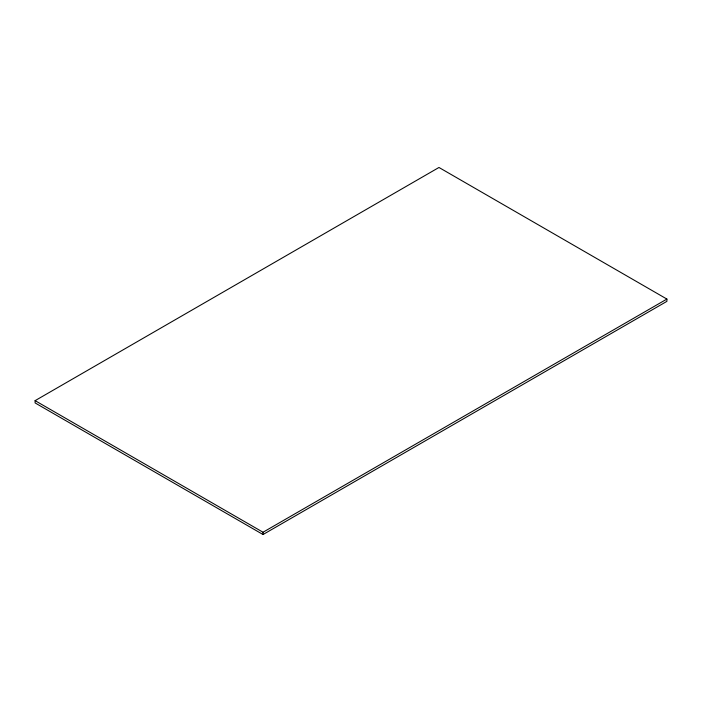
<?xml version="1.0" encoding="UTF-8"?>
<svg xmlns="http://www.w3.org/2000/svg" width="702" height="702" viewBox="0 0 702 702"><rect width="100%" height="100%" fill="white"/><g stroke="black" fill="none" stroke-linecap="round" stroke-linejoin="round"><path stroke-width="1.05" d="M35.1 400.649L438.969 167.471L666.9 299.07L666.9 301.351L263.031 534.529L35.1 402.93L35.1 400.649L263.031 532.239L666.9 299.07M263.031 532.239L263.031 534.529"/></g></svg>
